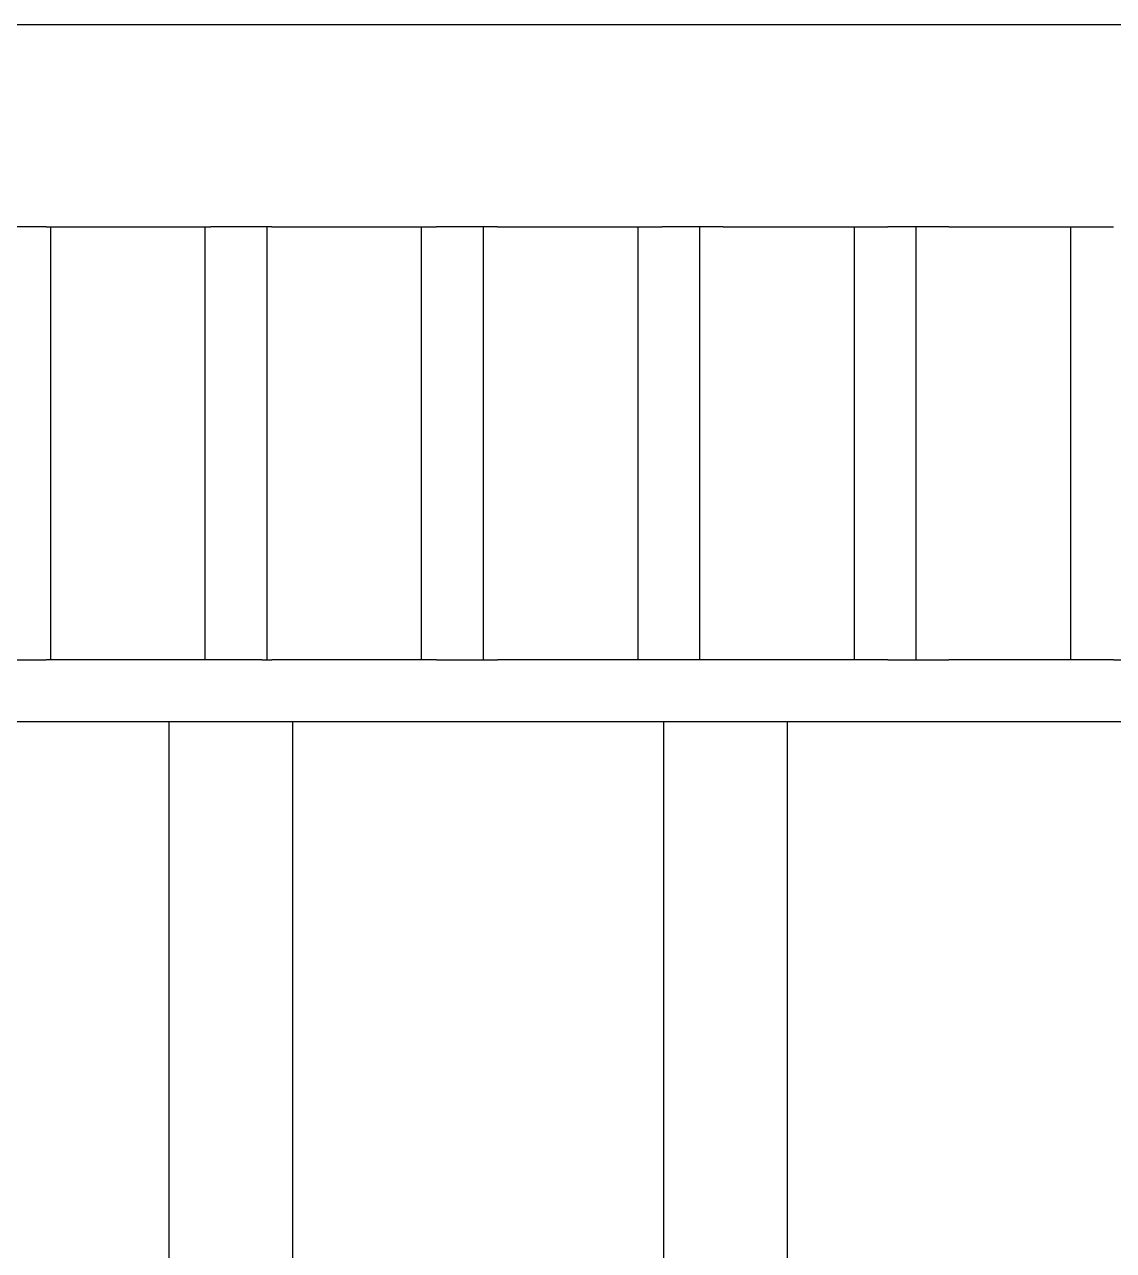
# Model space of a CAD drawing. Extents: x 396092 to 455492, y 17293 to 132793.
# Drawn here: x 416620.7 to 416972.9, y 46054.7 to 46451.2 of the extents above; entities that cross this region are included whole.
import ezdxf

# ---------------------------------------------------------------- set-up
doc = ezdxf.new("R2010")
doc.units = 0
doc.header["$LTSCALE"] = 1000
doc.header["$MEASUREMENT"] = 0
doc.layers.add('MU', color=34, linetype='Continuous')

msp = doc.modelspace()

# ---------------------------------------------------------------- linework, layer by layer
at = {"layer": 'MU', "color": 37}
for p, q in [((415087.73, 46451.23), (417652.73, 46451.23)), ((416627.69, 46385.76), (416607.91, 46385.76)), ((416627.69, 46385.76), (416680.91, 46385.76)), ((416700.69, 46385.76), (416680.91, 46385.76)), ((416700.69, 46385.76), (416753.91, 46385.76)), ((416773.69, 46385.76), (416753.91, 46385.76)), ((416773.69, 46385.76), (416826.91, 46385.76)), ((416846.69, 46385.76), (416826.91, 46385.76)), ((416846.69, 46385.76), (416899.91, 46385.76)), ((416919.69, 46385.76), (416899.91, 46385.76)), ((416919.69, 46385.76), (416972.91, 46385.76)), ((416607.91, 46245.76), (416627.69, 46245.76)), ((416657.48, 46245.76), (416627.69, 46245.76)), ((416680.91, 46245.76), (416657.48, 46245.76)), ((416697.48, 46245.76), (416680.91, 46245.76)), ((416697.48, 46245.76), (416700.69, 46245.76)), ((416753.91, 46245.76), (416700.69, 46245.76)), ((416753.91, 46245.76), (416773.69, 46245.76)), ((416817.48, 46245.76), (416773.69, 46245.76)), ((416826.91, 46245.76), (416817.48, 46245.76)), ((416846.69, 46245.76), (416826.91, 46245.76)), ((416857.48, 46245.76), (416846.69, 46245.76)), ((416899.91, 46245.76), (416857.48, 46245.76)), ((416899.91, 46245.76), (416919.69, 46245.76)), ((416972.91, 46245.76), (416919.69, 46245.76)), ((416972.91, 46245.76), (416977.48, 46245.76)), ((416537.48, 46225.76), (416657.48, 46225.76)), ((416657.48, 46225.76), (416697.48, 46225.76)), ((416667.48, 45815.3), (416667.48, 46225.76)), ((416697.48, 46225.76), (416817.48, 46225.76)), ((416707.48, 45822.17), (416707.48, 46225.76)), ((416817.48, 46225.76), (416857.48, 46225.76)), ((416827.48, 45838.1), (416827.48, 46225.76)), ((416857.48, 46225.76), (416977.48, 46225.76)), ((416867.48, 45840.49), (416867.48, 46225.76))]:
    msp.add_line(p, q, dxfattribs=at)
for points in [[(416629.13, 46245.76), (416629.13, 46385.76)], [(416679.13, 46245.76), (416679.13, 46385.76)], [(416699.13, 46245.76), (416699.13, 46385.76)], [(416749.13, 46245.76), (416749.13, 46385.76)], [(416769.13, 46245.76), (416769.13, 46385.76)], [(416819.13, 46245.76), (416819.13, 46385.76)], [(416839.13, 46245.76), (416839.13, 46385.76)], [(416889.13, 46245.76), (416889.13, 46385.76)], [(416909.13, 46245.76), (416909.13, 46385.76)], [(416959.13, 46245.76), (416959.13, 46385.76)]]:
    msp.add_lwpolyline(points, dxfattribs=at)

doc.saveas('drawing.dxf')
